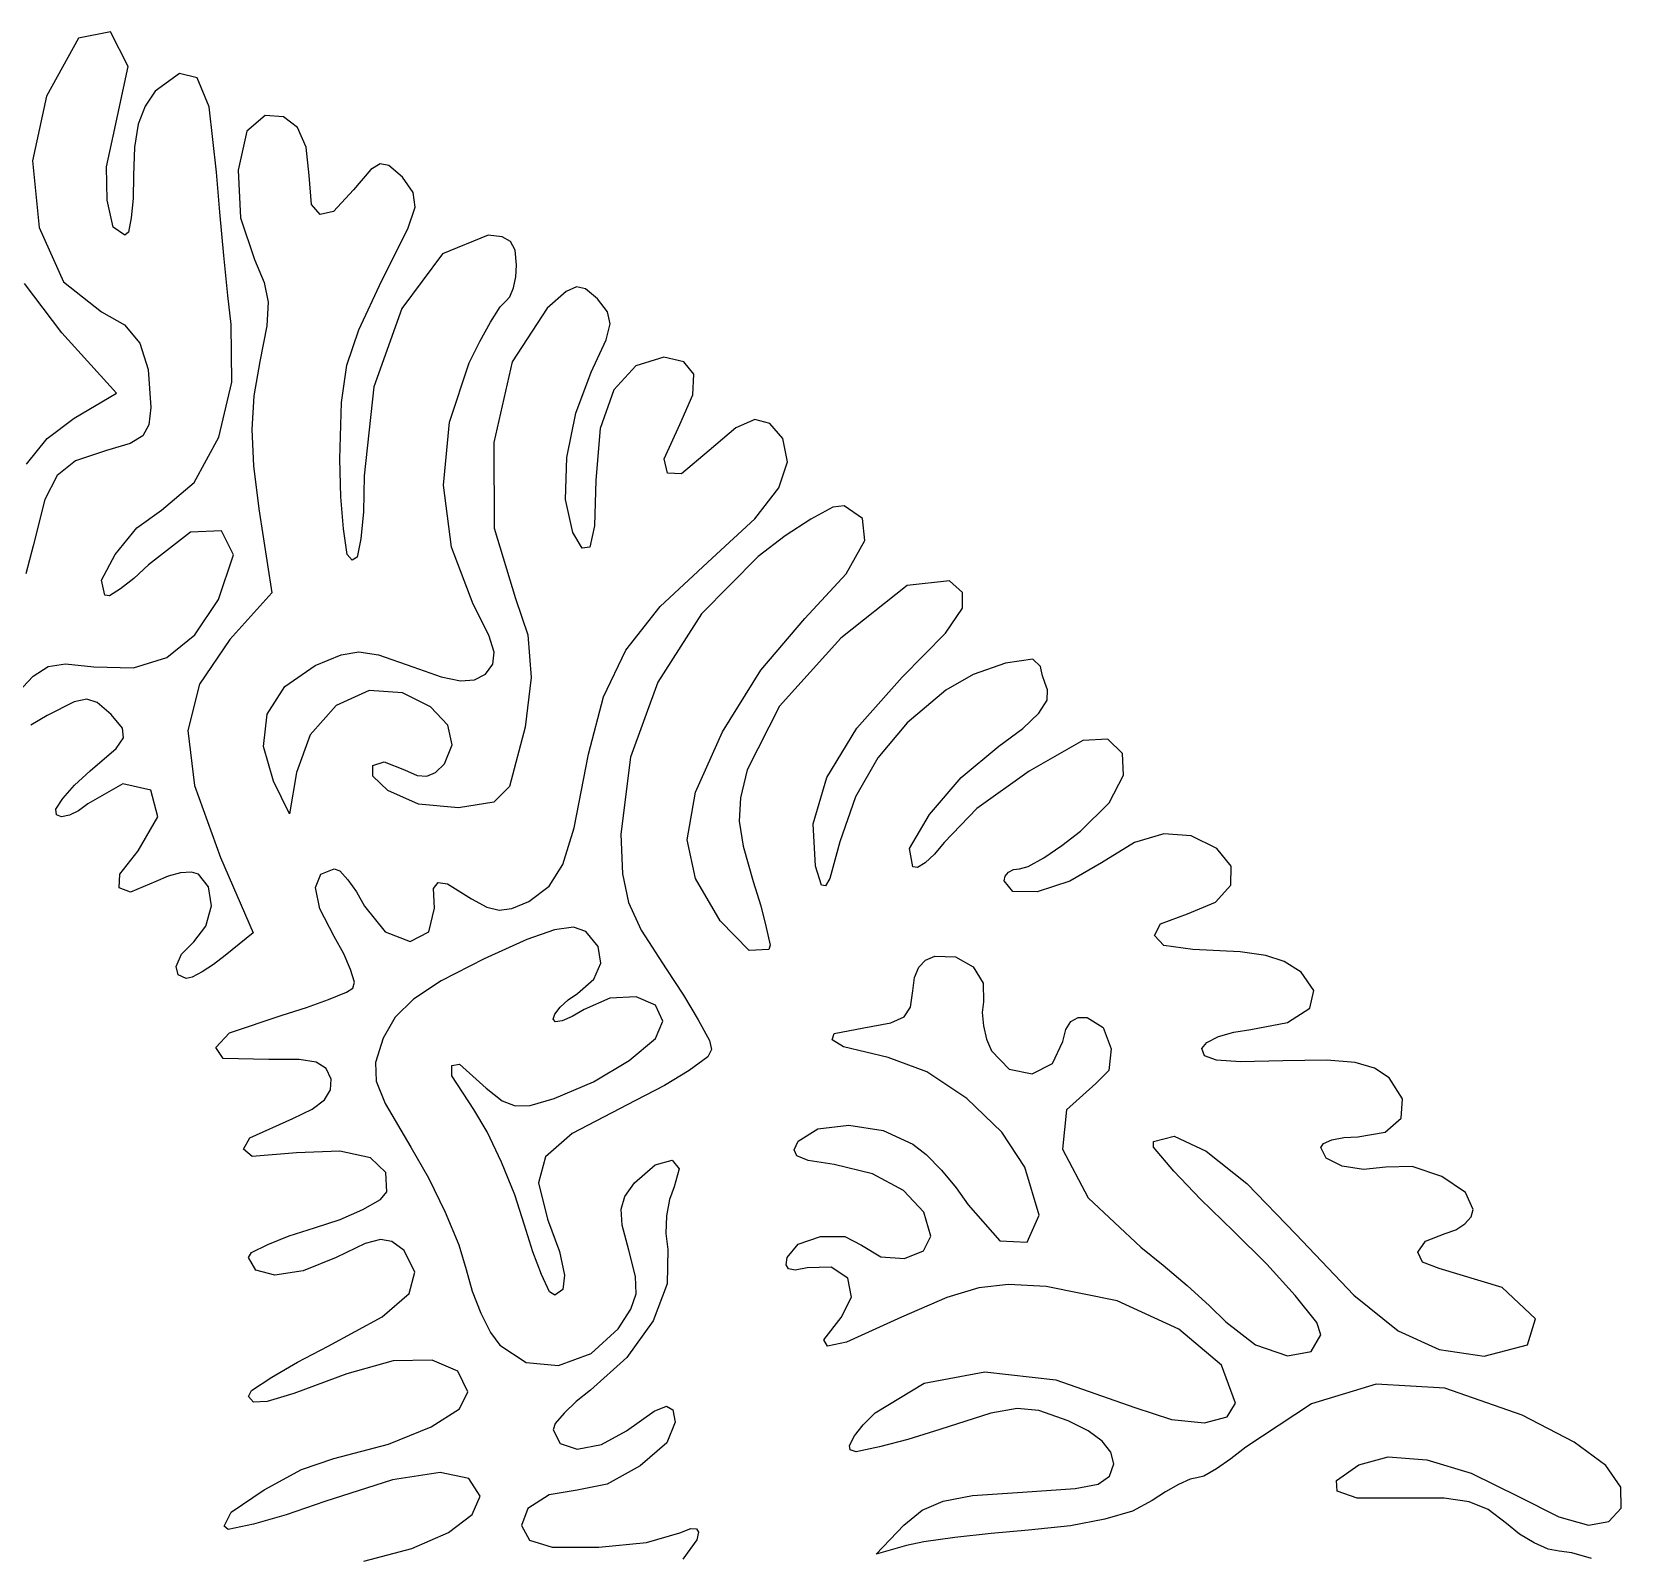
# Model space of a CAD drawing. Extents: x -276 to 353, y -236 to 239.
# Drawn here: x 110.7 to 241.1, y 95.4 to 220.6 of the extents above; entities that cross this region are included whole.
import ezdxf

# ---------------------------------------------------------------- set-up
doc = ezdxf.new("R2010")
doc.units = 0
doc.layers.get('0').update_dxf_attribs({"linetype": 'CONTINUOUS'})

msp = doc.modelspace()

# ---------------------------------------------------------------- linework, layer by layer
for p, q in [((117.13, 220.58), (114.49, 220.06)), ((118.58, 217.72), (117.13, 220.58)), ((114.49, 220.06), (111.86, 215.29)), ((117.34, 212.01), (118.58, 217.72)), ((122.78, 217.16), (120.79, 215.7)), ((124.23, 216.8), (122.78, 217.16)), ((125.23, 214.42), (124.23, 216.8)), ((111.86, 215.29), (110.73, 209.97)), ((120.79, 215.7), (119.96, 214.48)), ((119.96, 214.48), (119.4, 212.98)), ((125.83, 209.06), (125.23, 214.42)), ((119.4, 212.98), (119.09, 211.11)), ((129.83, 213.71), (128.3, 212.43)), ((131.31, 213.6), (129.83, 213.71)), ((132.46, 212.73), (131.31, 213.6)), ((133.19, 211.11), (132.46, 212.73)), ((116.8, 209.49), (117.34, 212.01)), ((128.3, 212.43), (127.6, 209.21)), ((119.09, 211.11), (119.02, 208.77)), ((133.43, 208.79), (133.19, 211.11)), ((110.73, 209.97), (111.27, 204.51)), ((116.84, 206.74), (116.8, 209.49)), ((119.02, 208.77), (118.99, 206.89)), ((126.1, 205.76), (125.83, 209.06)), ((127.6, 209.21), (127.79, 205.3)), ((133.62, 206.41), (133.43, 208.79)), ((138.5, 209.28), (137.07, 207.6)), ((139.24, 209.73), (138.5, 209.28)), ((139.96, 209.59), (139.24, 209.73)), ((141.09, 208.63), (139.96, 209.59)), ((137.07, 207.6), (135.41, 205.82)), ((141.97, 207.39), (141.09, 208.63)), ((142.12, 206.18), (141.97, 207.39)), ((117.35, 204.53), (116.84, 206.74)), ((118.99, 206.89), (118.83, 205.31)), ((134.33, 205.58), (133.62, 206.41)), ((141.53, 204.4), (142.12, 206.18)), ((118.83, 205.31), (118.6, 204.12)), ((126.42, 202.21), (126.1, 205.76)), ((127.79, 205.3), (128.95, 201.87)), ((135.41, 205.82), (134.33, 205.58)), ((111.27, 204.51), (113.27, 200.05)), ((118.29, 203.87), (117.35, 204.53)), ((118.6, 204.12), (118.29, 203.87)), ((139.4, 200.15), (141.53, 204.4)), ((148.12, 203.87), (144.36, 202.35)), ((149.26, 203.75), (148.12, 203.87)), ((149.96, 203.36), (149.26, 203.75)), ((126.76, 198.93), (126.42, 202.21)), ((144.36, 202.35), (141.04, 197.87)), ((150.33, 202.64), (149.96, 203.36)), ((150.45, 201.43), (150.33, 202.64)), ((128.95, 201.87), (129.74, 200)), ((150.38, 200.46), (150.45, 201.43)), ((113.14, 195.87), (110.08, 199.9)), ((113.27, 200.05), (116.39, 197.59)), ((129.74, 200), (130.06, 198.37)), ((137.49, 196.11), (139.4, 200.15)), ((149.9, 198.82), (150.19, 199.55)), ((150.19, 199.55), (150.38, 200.46)), ((155.35, 199.64), (154.51, 199.25)), ((156.09, 199.48), (155.35, 199.64)), ((127.04, 196.55), (126.76, 198.93)), ((130.06, 198.37), (129.95, 196.45)), ((149.11, 198), (149.56, 198.45)), ((149.56, 198.45), (149.9, 198.82)), ((154.51, 199.25), (152.97, 197.89)), ((157.1, 198.65), (156.09, 199.48)), ((157.91, 197.59), (157.1, 198.65)), ((116.39, 197.59), (118.28, 196.51)), ((141.04, 197.87), (138.73, 191.43)), ((148.32, 196.74), (149.11, 198)), ((152.97, 197.89), (150.08, 193.48)), ((158.13, 196.61), (157.91, 197.59)), ((117.61, 190.9), (113.14, 195.87)), ((118.28, 196.51), (119.52, 195.01)), ((127.08, 191.81), (127.04, 196.55)), ((129.95, 196.45), (129.39, 193.52)), ((136.52, 193.22), (137.49, 196.11)), ((147.44, 195.16), (148.32, 196.74)), ((157.79, 195.29), (158.13, 196.61)), ((119.52, 195.01), (120.21, 192.84)), ((146.56, 193.4), (147.44, 195.16)), ((156.58, 192.64), (157.79, 195.29)), ((129.39, 193.52), (128.9, 190.68)), ((136.07, 190.14), (136.52, 193.22)), ((144.93, 188.53), (146.56, 193.4)), ((150.08, 193.48), (148.57, 186.87)), ((160.22, 193.16), (158.43, 191.19)), ((162.54, 193.87), (160.22, 193.16)), ((164.18, 193.49), (162.54, 193.87)), ((164.99, 192.47), (164.18, 193.49)), ((120.21, 192.84), (120.43, 189.72)), ((126.01, 187.29), (127.08, 191.81)), ((155.3, 189.28), (156.58, 192.64)), ((164.91, 190.76), (164.99, 192.47)), ((114.13, 188.85), (117.61, 190.9)), ((128.9, 190.68), (128.72, 187.93)), ((138.73, 191.43), (137.95, 184.12)), ((158.43, 191.19), (157.31, 188.01)), ((163.85, 188.33), (164.91, 190.76)), ((120.43, 189.72), (120.28, 188.3)), ((135.95, 185.48), (136.07, 190.14)), ((154.58, 185.63), (155.3, 189.28)), ((111.93, 187.18), (114.13, 188.85)), ((120.28, 188.3), (119.77, 187.4)), ((128.72, 187.93), (128.85, 184.95)), ((144.44, 183.36), (144.93, 188.53)), ((157.31, 188.01), (156.95, 183.77)), ((162.56, 185.52), (163.85, 188.33)), ((168.45, 188.07), (166.26, 186.2)), ((170, 188.74), (168.45, 188.07)), ((171.22, 188.43), (170, 188.74)), ((172.29, 187.19), (171.22, 188.43)), ((110.22, 185.07), (111.93, 187.18)), ((118.75, 186.78), (116.8, 186.21)), ((119.77, 187.4), (118.75, 186.78)), ((124, 183.59), (126.01, 187.29)), ((148.57, 186.87), (148.6, 179.83)), ((172.68, 185.26), (172.29, 187.19)), ((114.26, 185.35), (112.76, 184.16)), ((116.8, 186.21), (114.26, 185.35)), ((136.02, 182.41), (135.95, 185.48)), ((154.47, 182.18), (154.58, 185.63)), ((162.84, 184.34), (162.56, 185.52)), ((166.26, 186.2), (163.98, 184.29)), ((171.97, 183.13), (172.68, 185.26)), ((112.76, 184.16), (111.75, 182.17)), ((128.85, 184.95), (129.3, 181.41)), ((137.95, 184.12), (137.88, 181.16)), ((163.98, 184.29), (162.84, 184.34)), ((121.31, 181.3), (124, 183.59)), ((145.1, 178.26), (144.44, 183.36)), ((156.95, 183.77), (156.85, 180.01)), ((170, 180.6), (171.97, 183.13)), ((111.75, 182.17), (110.79, 178.37)), ((119.29, 179.85), (121.31, 181.3)), ((129.3, 181.41), (130.37, 174.53)), ((136.24, 179.77), (136.02, 182.41)), ((155.05, 179.46), (154.47, 182.18)), ((176.41, 181.54), (174.6, 180.56)), ((177.33, 181.66), (176.41, 181.54)), ((178.83, 180.61), (177.33, 181.66)), ((137.88, 181.16), (137.67, 178.94)), ((156.85, 180.01), (156.45, 178.27)), ((166.49, 177.37), (170, 180.6)), ((174.6, 180.56), (172.48, 179.19)), ((179.02, 178.82), (178.83, 180.61)), ((117.5, 177.68), (119.29, 179.85)), ((123.68, 179.5), (120.25, 176.83)), ((126.22, 179.6), (123.68, 179.5)), ((127.22, 177.65), (126.22, 179.6)), ((136.55, 177.68), (136.24, 179.77)), ((137.67, 178.94), (137.37, 177.44)), ((148.6, 179.83), (150.36, 174.05)), ((155.83, 178.18), (155.05, 179.46)), ((172.48, 179.19), (170.27, 177.51)), ((177.48, 176.09), (179.02, 178.82)), ((110.79, 178.37), (110.19, 176.09)), ((116.4, 175.55), (117.5, 177.68)), ((126, 173.97), (127.22, 177.65)), ((136.95, 177.21), (136.55, 177.68)), ((137.37, 177.44), (136.95, 177.21)), ((146.88, 173.59), (145.1, 178.26)), ((156.45, 178.27), (155.83, 178.18)), ((170.27, 177.51), (165.61, 172.79)), ((120.25, 176.83), (119.04, 175.7)), ((162.22, 173.39), (166.49, 177.37)), ((174.11, 172.41), (177.48, 176.09)), ((116.66, 174.32), (116.4, 175.55)), ((117.94, 174.84), (117.03, 174.27)), ((119.04, 175.7), (117.94, 174.84)), ((182.49, 175.11), (177.05, 170.81)), ((185.97, 175.5), (182.49, 175.11)), ((187.04, 174.55), (185.97, 175.5)), ((117.03, 174.27), (116.66, 174.32)), ((124.05, 171.07), (126, 173.97)), ((130.37, 174.53), (126.91, 170.7)), ((148.16, 171.05), (146.88, 173.59)), ((150.36, 174.05), (151.37, 171.06)), ((187.05, 173.25), (187.04, 174.55)), ((159.4, 169.81), (162.22, 173.39)), ((165.61, 172.79), (162.05, 167.18)), ((170.48, 168.16), (174.11, 172.41)), ((185.65, 171.22), (187.05, 173.25)), ((121.75, 169.21), (124.05, 171.07)), ((148.61, 169.64), (148.16, 171.05)), ((151.37, 171.06), (151.64, 167.58)), ((182.09, 167.6), (185.65, 171.22)), ((126.91, 170.7), (124.43, 167.02)), ((136.04, 169.44), (137.51, 169.68)), ((137.51, 169.68), (139.12, 169.42)), ((148.51, 168.67), (148.61, 169.64)), ((157.57, 165.98), (159.4, 169.81)), ((177.05, 170.81), (172.01, 165.23)), ((110.77, 167.67), (112, 168.46)), ((112, 168.46), (113.42, 168.69)), ((113.42, 168.69), (115.75, 168.44)), ((115.75, 168.44), (119.01, 168.36)), ((119.01, 168.36), (121.75, 169.21)), ((131.44, 166.83), (133.92, 168.56)), ((133.92, 168.56), (136.04, 169.44)), ((139.12, 169.42), (141.92, 168.44)), ((141.92, 168.44), (144.27, 167.62)), ((147.91, 167.85), (148.51, 168.67)), ((190.57, 168.74), (187.9, 167.83)), ((192.8, 169.07), (190.57, 168.74)), ((193.45, 168.46), (192.8, 169.07)), ((193.48, 168.21), (193.45, 168.46)), ((109.12, 165.9), (110.77, 167.67)), ((124.43, 167.02), (123.47, 163.21)), ((144.27, 167.62), (145.84, 167.3)), ((145.84, 167.3), (146.99, 167.38)), ((146.99, 167.38), (147.91, 167.85)), ((151.64, 167.58), (151.15, 163.49)), ((162.05, 167.18), (159.79, 161.02)), ((167.34, 163.12), (170.48, 168.16)), ((178.36, 163.42), (182.09, 167.6)), ((187.9, 167.83), (185.66, 166.53)), ((193.61, 167.72), (193.48, 168.21)), ((193.8, 167.15), (193.61, 167.72)), ((194.02, 166.55), (193.8, 167.15)), ((115.19, 165.8), (114.14, 165.56)), ((116.04, 165.53), (115.19, 165.8)), ((129.98, 164.56), (131.44, 166.83)), ((138.36, 166.5), (135.65, 165.27)), ((141.09, 166.32), (138.36, 166.5)), ((143.38, 165.17), (141.09, 166.32)), ((156.34, 161.28), (157.57, 165.98)), ((185.66, 166.53), (182.5, 163.84)), ((193.29, 164.65), (193.98, 165.71)), ((193.98, 165.71), (194.02, 166.55)), ((111.94, 164.44), (110.6, 163.66)), ((114.14, 165.56), (111.94, 164.44)), ((117.19, 164.54), (116.04, 165.53)), ((118.11, 163.4), (117.19, 164.54)), ((129.67, 161.9), (129.98, 164.56)), ((135.65, 165.27), (133.51, 162.87)), ((144.8, 163.67), (143.38, 165.17)), ((172.01, 165.23), (169.37, 160)), ((191.99, 163.39), (193.29, 164.65)), ((118.2, 162.61), (118.11, 163.4)), ((123.47, 163.21), (124.01, 158.7)), ((145.17, 162.04), (144.8, 163.67)), ((151.15, 163.49), (149.86, 158.62)), ((165.13, 158.16), (167.34, 163.12)), ((175.91, 159.37), (178.36, 163.42)), ((182.5, 163.84), (180.08, 160.98)), ((190.02, 161.92), (191.99, 163.39)), ((115.45, 159.9), (117.6, 161.73)), ((117.6, 161.73), (118.2, 162.61)), ((130.51, 159.05), (129.67, 161.9)), ((133.51, 162.87), (132.38, 159.77)), ((144.53, 160.48), (145.17, 162.04)), ((186.93, 159.37), (190.02, 161.92)), ((196.9, 162.39), (192.51, 159.87)), ((198.95, 162.51), (196.9, 162.39)), ((200.16, 161.34), (198.95, 162.51)), ((138.66, 160.34), (139.57, 160.64)), ((139.57, 160.64), (141.26, 159.98)), ((143.8, 159.77), (144.53, 160.48)), ((155.17, 155.23), (156.34, 161.28)), ((159.79, 161.02), (159.01, 154.72)), ((180.08, 160.98), (178.27, 157.77)), ((200.26, 159.54), (200.16, 161.34)), ((114.17, 158.74), (115.45, 159.9)), ((132.38, 159.77), (131.82, 156.37)), ((138.65, 159.47), (138.66, 160.34)), ((139.89, 158.29), (138.65, 159.47)), ((141.26, 159.98), (142.29, 159.53)), ((142.29, 159.53), (143.09, 159.47)), ((143.09, 159.47), (143.8, 159.77)), ((169.37, 160), (168.82, 157.69)), ((174.78, 155.56), (175.91, 159.37)), ((184.32, 156.33), (186.93, 159.37)), ((192.51, 159.87), (188.21, 156.81)), ((199.06, 157.29), (200.26, 159.54)), ((113.2, 157.65), (114.17, 158.74)), ((118.14, 158.84), (115.27, 157.21)), ((120.43, 158.31), (118.14, 158.84)), ((121.02, 156.12), (120.43, 158.31)), ((124.01, 158.7), (126.14, 152.8)), ((131.82, 156.37), (130.51, 159.05)), ((142.4, 157.16), (139.89, 158.29)), ((149.86, 158.62), (148.58, 157.35)), ((164.45, 154.24), (165.13, 158.16)), ((112.63, 156.75), (113.2, 157.65)), ((112.7, 156.29), (112.63, 156.75)), ((114.51, 156.63), (113.76, 156.26)), ((115.27, 157.21), (114.51, 156.63)), ((145.68, 156.86), (142.4, 157.16)), ((148.58, 157.35), (145.68, 156.86)), ((168.82, 157.69), (168.71, 155.79)), ((178.27, 157.77), (176.96, 154.07)), ((188.21, 156.81), (185.54, 154.03)), ((196.72, 154.95), (199.06, 157.29)), ((113.11, 156.13), (112.7, 156.29)), ((113.76, 156.26), (113.11, 156.13)), ((119.4, 153.33), (121.02, 156.12)), ((154.25, 152.23), (155.17, 155.23)), ((168.71, 155.79), (169.03, 153.73)), ((174.98, 152.07), (174.78, 155.56)), ((182.69, 153.52), (184.32, 156.33)), ((159.01, 154.72), (159.15, 151.45)), ((165.12, 151.08), (164.45, 154.24)), ((176.96, 154.07), (176.14, 151.06)), ((185.54, 154.03), (184.75, 153.06)), ((195.2, 153.77), (196.72, 154.95)), ((201.15, 154.03), (198.45, 152.37)), ((203.57, 154.75), (201.15, 154.03)), ((205.8, 154.56), (203.57, 154.75)), ((207.92, 153.52), (205.8, 154.56)), ((117.88, 151.42), (119.4, 153.33)), ((126.14, 152.8), (128.83, 146.6)), ((169.03, 153.73), (169.87, 150.83)), ((182.95, 152.03), (182.69, 153.52)), ((184.75, 153.06), (183.98, 152.35)), ((192.42, 152.05), (193.71, 152.78)), ((193.71, 152.78), (195.2, 153.77)), ((209.08, 152.07), (207.92, 153.52)), ((117.84, 150.31), (117.88, 151.42)), ((122.87, 151.53), (121.85, 151.27)), ((123.76, 151.6), (122.87, 151.53)), ((124.35, 151.43), (123.76, 151.6)), ((125.18, 150.4), (124.35, 151.43)), ((133.94, 150.34), (134.39, 151.42)), ((134.39, 151.42), (135.48, 151.87)), ((135.48, 151.87), (135.93, 151.69)), ((135.93, 151.69), (136.59, 150.97)), ((153.12, 150.45), (154.25, 152.23)), ((159.15, 151.45), (159.63, 149.11)), ((175.46, 150.53), (174.98, 152.07)), ((183.34, 151.96), (182.95, 152.03)), ((183.98, 152.35), (183.34, 151.96)), ((190.54, 151.26), (190.82, 151.58)), ((190.82, 151.58), (191.23, 151.8)), ((191.23, 151.8), (191.72, 151.87)), ((191.72, 151.87), (192.42, 152.05)), ((198.45, 152.37), (195.85, 150.84)), ((209.06, 150.52), (209.08, 152.07)), ((118.77, 149.95), (117.84, 150.31)), ((120.85, 150.82), (118.77, 149.95)), ((121.85, 151.27), (120.85, 150.82)), ((125.4, 148.83), (125.18, 150.4)), ((134.31, 148.58), (133.94, 150.34)), ((136.59, 150.97), (137.31, 149.98)), ((143.63, 150.26), (144.01, 150.74)), ((143.71, 148.63), (143.63, 150.26)), ((144.01, 150.74), (144.78, 150.63)), ((144.78, 150.63), (146.75, 149.41)), ((151.44, 149.18), (153.12, 150.45)), ((167.16, 147.6), (165.12, 151.08)), ((169.87, 150.83), (170.48, 148.82)), ((175.79, 150.46), (175.46, 150.53)), ((176.14, 151.06), (175.79, 150.46)), ((190.45, 150.87), (190.54, 151.26)), ((191.18, 149.99), (190.45, 150.87)), ((195.85, 150.84), (193.17, 149.98)), ((207.8, 149.12), (209.06, 150.52)), ((124.95, 147.17), (125.4, 148.83)), ((137.31, 149.98), (137.98, 148.81)), ((137.98, 148.81), (139.66, 146.7)), ((146.75, 149.41), (148, 148.72)), ((148, 148.72), (149.02, 148.48)), ((150.07, 148.62), (151.44, 149.18)), ((159.63, 149.11), (160.68, 146.82)), ((170.48, 148.82), (170.94, 147.05)), ((193.17, 149.98), (191.18, 149.99)), ((205.49, 148.16), (207.8, 149.12)), ((135.49, 146.3), (134.31, 148.58)), ((143.24, 146.69), (143.71, 148.63)), ((149.02, 148.48), (150.07, 148.62)), ((169.52, 145.15), (167.16, 147.6)), ((203.29, 147.36), (205.49, 148.16)), ((123.95, 145.87), (124.95, 147.17)), ((128.83, 146.6), (126.53, 144.74)), ((136.28, 144.9), (135.49, 146.3)), ((139.66, 146.7), (141.72, 145.91)), ((141.72, 145.91), (143.24, 146.69)), ((153.56, 146.86), (151.28, 146.06)), ((155.12, 147.08), (153.56, 146.86)), ((156.12, 146.73), (155.12, 147.08)), ((157.13, 145.48), (156.12, 146.73)), ((160.68, 146.82), (162.71, 143.65)), ((170.94, 147.05), (171.25, 145.59)), ((202.79, 146.4), (203.29, 147.36)), ((203.56, 145.57), (202.79, 146.4)), ((122.5, 143.86), (122.96, 144.85)), ((122.96, 144.85), (123.95, 145.87)), ((136.83, 143.6), (136.28, 144.9)), ((151.28, 146.06), (147.79, 144.47)), ((157.36, 144.13), (157.13, 145.48)), ((171.15, 145.24), (169.52, 145.15)), ((171.25, 145.59), (171.15, 145.24)), ((205.95, 145.25), (203.56, 145.57)), ((209.83, 145.04), (205.95, 145.25)), ((211.94, 144.75), (209.83, 145.04)), ((122.68, 143.17), (122.5, 143.86)), ((125.58, 144.02), (124.64, 143.42)), ((126.53, 144.74), (125.58, 144.02)), ((137.14, 142.55), (136.83, 143.6)), ((147.79, 144.47), (144.26, 142.66)), ((156.78, 142.81), (157.36, 144.13)), ((162.71, 143.65), (164.14, 141.49)), ((183.09, 142.94), (183.45, 143.79)), ((183.45, 143.79), (184.01, 144.38)), ((184.01, 144.38), (184.76, 144.7)), ((184.76, 144.7), (186.46, 144.64)), ((186.46, 144.64), (187.9, 143.83)), ((187.9, 143.83), (188.73, 142.49)), ((213.42, 144.25), (211.94, 144.75)), ((214.84, 143.37), (213.42, 144.25)), ((123.34, 142.87), (122.68, 143.17)), ((123.82, 142.98), (123.34, 142.87)), ((124.64, 143.42), (123.82, 142.98)), ((137, 142.07), (137.14, 142.55)), ((144.26, 142.66), (141.99, 141.16)), ((155.45, 141.64), (156.78, 142.81)), ((182.97, 141.86), (183.09, 142.94)), ((188.73, 142.49), (188.75, 140.94)), ((215.87, 141.89), (214.84, 143.37)), ((133.22, 140.48), (135.02, 141.13)), ((135.02, 141.13), (136.5, 141.73)), ((136.5, 141.73), (137, 142.07)), ((141.99, 141.16), (140.49, 139.68)), ((154.03, 140.5), (154.68, 141.1)), ((154.68, 141.1), (155.45, 141.64)), ((158.1, 141.24), (155.99, 140.31)), ((160.26, 141.36), (158.1, 141.24)), ((161.84, 140.66), (160.26, 141.36)), ((164.14, 141.49), (165.35, 139.47)), ((182.78, 140.52), (182.97, 141.86)), ((188.75, 140.94), (188.65, 140.07)), ((215.54, 140.43), (215.87, 141.89)), ((126.89, 138.39), (131.21, 139.85)), ((131.21, 139.85), (133.22, 140.48)), ((140.49, 139.68), (139.49, 137.97)), ((153.45, 139.52), (153.58, 139.94)), ((153.58, 139.94), (154.03, 140.5)), ((155.01, 139.73), (154.19, 139.39)), ((155.99, 140.31), (155.01, 139.73)), ((162.45, 139.37), (161.84, 140.66)), ((181.15, 139.21), (182.24, 139.72)), ((182.24, 139.72), (182.78, 140.52)), ((188.65, 140.07), (188.75, 138.99)), ((195.94, 139.33), (196.53, 139.66)), ((196.53, 139.66), (197.27, 139.67)), ((197.27, 139.67), (198.58, 138.83)), ((213.71, 139.26), (215.54, 140.43)), ((125.77, 137.19), (126.89, 138.39)), ((153.64, 139.31), (153.45, 139.52)), ((154.19, 139.39), (153.64, 139.31)), ((161.85, 137.95), (162.45, 139.37)), ((165.35, 139.47), (166.27, 137.76)), ((176.33, 137.84), (176.51, 138.35)), ((176.51, 138.35), (178.95, 138.81)), ((178.95, 138.81), (181.15, 139.21)), ((188.75, 138.99), (189.02, 137.88)), ((195.27, 137.68), (195.52, 138.67)), ((195.52, 138.67), (195.94, 139.33)), ((198.58, 138.83), (199.25, 137.1)), ((208.04, 138.09), (209.29, 138.47)), ((209.29, 138.47), (210.7, 138.68)), ((210.7, 138.68), (213.71, 139.26)), ((126.38, 136.29), (125.77, 137.19)), ((139.49, 137.97), (138.88, 135.98)), ((159.69, 136.14), (161.85, 137.95)), ((166.45, 137.04), (166.15, 136.43)), ((166.27, 137.76), (166.45, 137.04)), ((177.26, 137.25), (176.33, 137.84)), ((180.95, 136.38), (177.26, 137.25)), ((189.02, 137.88), (189.42, 136.92)), ((194.43, 135.89), (195.27, 137.68)), ((199.25, 137.1), (199.04, 135.3)), ((206.68, 137.11), (207.08, 137.61)), ((206.9, 136.52), (206.68, 137.11)), ((207.08, 137.61), (208.04, 138.09)), ((130.11, 136.21), (126.38, 136.29)), ((132.6, 136.22), (130.11, 136.21)), ((134, 135.99), (132.6, 136.22)), ((134.81, 135.47), (134, 135.99)), ((138.88, 135.98), (138.92, 134.43)), ((145.14, 135.71), (145.75, 135.82)), ((145.14, 134.87), (145.14, 135.71)), ((145.75, 135.82), (147.96, 133.86)), ((156.77, 134.38), (159.69, 136.14)), ((166.15, 136.43), (164.61, 135.32)), ((184.12, 135.19), (180.95, 136.38)), ((189.42, 136.92), (190.86, 135.41)), ((192.76, 135.03), (194.43, 135.89)), ((207.88, 136.17), (206.9, 136.52)), ((209.84, 136.03), (207.88, 136.17)), ((213.32, 136.11), (209.84, 136.03)), ((216.94, 136.16), (213.32, 136.11)), ((219.26, 135.97), (216.94, 136.16)), ((220.85, 135.51), (219.26, 135.97)), ((135.24, 134.6), (134.81, 135.47)), ((135.18, 133.72), (135.24, 134.6)), ((138.92, 134.43), (139.66, 132.59)), ((146.93, 132.12), (145.14, 134.87)), ((153.52, 133.02), (156.77, 134.38)), ((164.61, 135.32), (162.59, 134.09)), ((187.4, 133.01), (184.12, 135.19)), ((190.86, 135.41), (192.76, 135.03)), ((199.04, 135.3), (197.99, 134.25)), ((222.04, 134.7), (220.85, 135.51)), ((223.14, 132.99), (222.04, 134.7)), ((134.68, 132.91), (135.18, 133.72)), ((147.96, 133.86), (149.26, 132.82)), ((162.59, 134.09), (160.2, 132.85)), ((197.99, 134.25), (195.57, 132.08)), ((132.09, 131.37), (133.68, 132.14)), ((133.68, 132.14), (134.68, 132.91)), ((139.66, 132.59), (141.77, 129.02)), ((148.02, 130.28), (146.93, 132.12)), ((149.26, 132.82), (150.32, 132.4)), ((150.32, 132.4), (151.55, 132.45)), ((151.55, 132.45), (153.52, 133.02)), ((160.2, 132.85), (155.02, 130.14)), ((190.26, 130.25), (187.4, 133.01)), ((195.57, 132.08), (195.25, 128.85)), ((223.02, 131.39), (223.14, 132.99)), ((128.57, 129.78), (132.09, 131.37)), ((173.56, 129.51), (175.17, 130.53)), ((175.17, 130.53), (177.71, 130.82)), ((177.71, 130.82), (180.52, 130.39)), ((221.72, 130.26), (223.02, 131.39)), ((128.05, 128.85), (128.57, 129.78)), ((149.2, 127.79), (148.02, 130.28)), ((155.02, 130.14), (152.83, 128.21)), ((173.23, 128.81), (173.56, 129.51)), ((180.52, 130.39), (182.96, 129.27)), ((182.96, 129.27), (184.05, 128.42)), ((192.15, 127.37), (190.26, 130.25)), ((202.7, 129.01), (202.72, 129.48)), ((202.72, 129.48), (204.4, 129.91)), ((204.4, 129.91), (207.02, 128.7)), ((216.45, 128.98), (216.65, 129.32)), ((216.65, 129.32), (217.34, 129.61)), ((217.34, 129.61), (218.32, 129.81)), ((218.32, 129.81), (219.48, 129.87)), ((219.48, 129.87), (221.72, 130.26)), ((128.76, 128.24), (128.05, 128.85)), ((132.4, 128.55), (128.76, 128.24)), ((135.93, 128.7), (132.4, 128.55)), ((138.46, 128.13), (135.93, 128.7)), ((139.71, 126.95), (138.46, 128.13)), ((141.77, 129.02), (143.22, 126.49)), ((152.83, 128.21), (152.24, 126.08)), ((161.81, 127.57), (163.21, 127.94)), ((163.21, 127.94), (163.8, 127.25)), ((173.45, 128.3), (173.23, 128.81)), ((174.37, 127.93), (173.45, 128.3)), ((176.51, 127.59), (174.37, 127.93)), ((184.05, 128.42), (185.31, 127.14)), ((195.25, 128.85), (197.36, 124.87)), ((204.38, 127.05), (202.7, 129.01)), ((207.02, 128.7), (210.38, 126.03)), ((216.89, 128.11), (216.45, 128.98)), ((218.18, 127.47), (216.89, 128.11)), ((139.8, 125.35), (139.71, 126.95)), ((150.29, 125.1), (149.2, 127.79)), ((160.13, 126.08), (161.81, 127.57)), ((163.8, 127.25), (163.38, 125.75)), ((179.65, 126.83), (176.51, 127.59)), ((182.2, 125.47), (179.65, 126.83)), ((185.31, 127.14), (186.53, 125.69)), ((193.34, 123.44), (192.15, 127.37)), ((206.56, 124.74), (204.38, 127.05)), ((219.95, 127.19), (218.18, 127.47)), ((221.78, 127.38), (219.95, 127.19)), ((223.93, 127.42), (221.78, 127.38)), ((226.36, 126.6), (223.93, 127.42)), ((228.32, 125.29), (226.36, 126.6)), ((139.28, 124.72), (139.8, 125.35)), ((143.22, 126.49), (144.59, 123.67)), ((152.24, 126.08), (152.99, 123.12)), ((159.34, 124.97), (160.13, 126.08)), ((163.38, 125.75), (162.99, 124.72)), ((183.86, 123.69), (182.2, 125.47)), ((186.53, 125.69), (187.51, 124.27)), ((210.38, 126.03), (214.38, 121.87)), ((228.95, 123.89), (228.32, 125.29)), ((135.97, 123.09), (137.83, 123.91)), ((137.83, 123.91), (139.28, 124.72)), ((151.09, 122.62), (150.29, 125.1)), ((159.02, 123.93), (159.34, 124.97)), ((159.11, 122.62), (159.02, 123.93)), ((162.99, 124.72), (162.76, 123.37)), ((187.51, 124.27), (190.09, 121.32)), ((197.36, 124.87), (201.67, 120.8)), ((209.27, 122.11), (206.56, 124.74)), ((133.86, 122.39), (135.97, 123.09)), ((144.59, 123.67), (145.7, 121)), ((151.78, 120.42), (151.09, 122.62)), ((152.99, 123.12), (153.98, 120.46)), ((159.65, 120.55), (159.11, 122.62)), ((162.76, 123.37), (162.7, 121.93)), ((184.45, 121.72), (183.86, 123.69)), ((192.34, 121.21), (193.34, 123.44)), ((227.52, 122.23), (228.27, 122.72)), ((228.27, 122.72), (228.77, 123.3)), ((228.77, 123.3), (228.95, 123.89)), ((130.04, 121.03), (131.78, 121.73)), ((131.78, 121.73), (133.86, 122.39)), ((139.28, 121.45), (138.01, 121.11)), ((140.22, 121.27), (139.28, 121.45)), ((162.7, 121.93), (162.85, 120.62)), ((173.55, 121.05), (175.38, 121.67)), ((175.38, 121.67), (177.37, 121.67)), ((177.37, 121.67), (178.76, 120.96)), ((183.85, 120.51), (184.45, 121.72)), ((190.09, 121.32), (192.34, 121.21)), ((212.02, 119.4), (209.27, 122.11)), ((214.38, 121.87), (219.14, 116.86)), ((224.4, 120.41), (225.04, 121.3)), ((225.04, 121.3), (226.64, 121.92)), ((226.64, 121.92), (227.52, 122.23)), ((128.45, 119.95), (128.69, 120.37)), ((128.69, 120.37), (130.04, 121.03)), ((138.01, 121.11), (135.63, 119.97)), ((141.21, 120.54), (140.22, 121.27)), ((142.1, 118.76), (141.21, 120.54)), ((145.7, 121), (146.31, 118.97)), ((152.49, 118.56), (151.78, 120.42)), ((153.98, 120.46), (154.38, 118.51)), ((160.2, 118.4), (159.65, 120.55)), ((162.85, 120.62), (162.81, 117.8)), ((172.64, 119.97), (173.55, 121.05)), ((178.76, 120.96), (180.34, 120.02)), ((180.34, 120.02), (182.29, 119.87)), ((182.29, 119.87), (183.85, 120.51)), ((201.67, 120.8), (203.5, 119.33)), ((224.78, 119.58), (224.4, 120.41)), ((129.05, 118.91), (128.45, 119.95)), ((130.6, 118.5), (129.05, 118.91)), ((132.94, 118.86), (130.6, 118.5)), ((135.63, 119.97), (132.94, 118.86)), ((141.62, 117), (142.1, 118.76)), ((146.31, 118.97), (146.81, 117.2)), ((172.56, 119.36), (172.64, 119.97)), ((172.77, 119.02), (172.56, 119.36)), ((173.31, 118.93), (172.77, 119.02)), ((174.28, 119.12), (173.31, 118.93)), ((176.26, 119.17), (174.28, 119.12)), ((177.64, 118.25), (176.26, 119.17)), ((203.5, 119.33), (205.48, 117.65)), ((214.34, 116.84), (212.02, 119.4)), ((226.14, 119.07), (224.78, 119.58)), ((231.32, 117.51), (226.14, 119.07)), ((153.16, 117.13), (152.49, 118.56)), ((154.38, 118.51), (154.23, 117.33)), ((160.25, 116.99), (160.2, 118.4)), ((162.81, 117.8), (161.65, 114.76)), ((177.94, 116.69), (177.64, 118.25)), ((188.37, 117.48), (185.76, 116.68)), ((190.82, 117.74), (188.37, 117.48)), ((193.9, 117.59), (190.82, 117.74)), ((199.72, 116.39), (193.9, 117.59)), ((205.48, 117.65), (207.31, 116)), ((234.05, 114.93), (231.32, 117.51)), ((139.43, 115.08), (141.62, 117)), ((146.81, 117.2), (147.51, 115.4)), ((153.58, 116.87), (153.16, 117.13)), ((154.23, 117.33), (153.58, 116.87)), ((159.83, 115.73), (160.25, 116.99)), ((177.08, 115.03), (177.94, 116.69)), ((185.76, 116.68), (182.03, 115.06)), ((204.78, 114.07), (199.72, 116.39)), ((216.11, 114.63), (214.34, 116.84)), ((219.14, 116.86), (222.79, 113.93)), ((134.98, 112.67), (139.43, 115.08)), ((147.51, 115.4), (148.3, 113.81)), ((158.77, 114.1), (159.83, 115.73)), ((175.67, 113.21), (177.08, 115.03)), ((182.03, 115.06), (177.51, 113.01)), ((207.31, 116), (208.64, 114.69)), ((233.4, 112.8), (234.05, 114.93)), ((148.3, 113.81), (149.06, 112.75)), ((156.57, 112.07), (158.77, 114.1)), ((161.65, 114.76), (159.5, 111.76)), ((208.28, 111.12), (204.78, 114.07)), ((208.64, 114.69), (211.07, 112.78)), ((215.64, 112.25), (216.45, 113.62)), ((216.45, 113.62), (216.11, 114.63)), ((222.79, 113.93), (226.15, 112.4)), ((132.48, 111.37), (134.98, 112.67)), ((149.06, 112.75), (151.22, 111.34)), ((175.95, 112.68), (175.67, 113.21)), ((177.51, 113.01), (175.95, 112.68)), ((211.07, 112.78), (213.71, 111.88)), ((213.71, 111.88), (215.64, 112.25)), ((226.15, 112.4), (229.84, 111.87)), ((229.84, 111.87), (233.4, 112.8)), ((130.37, 110.13), (132.48, 111.37)), ((140.31, 111.49), (136.52, 110.42)), ((143.52, 111.54), (140.31, 111.49)), ((145.63, 110.62), (143.52, 111.54)), ((151.22, 111.34), (153.89, 111.09)), ((153.89, 111.09), (156.57, 112.07)), ((159.5, 111.76), (156.51, 109.08)), ((209.45, 108.01), (208.28, 111.12)), ((128.7, 109.03), (130.37, 110.13)), ((136.52, 110.42), (132.16, 108.79)), ((146.45, 108.94), (145.63, 110.62)), ((179.87, 107.21), (183.88, 109.65)), ((183.88, 109.65), (188.86, 110.57)), ((188.86, 110.57), (194.69, 109.91)), ((194.69, 109.91), (201.19, 107.66)), ((220.99, 109.57), (215.67, 107.96)), ((226.63, 109.24), (220.99, 109.57)), ((128.45, 108.54), (128.7, 109.03)), ((128.85, 108.08), (128.45, 108.54)), ((132.16, 108.79), (129.98, 108.14)), ((145.76, 107.53), (146.45, 108.94)), ((156.51, 109.08), (155.34, 108.14)), ((232.95, 107.03), (226.63, 109.24)), ((129.98, 108.14), (128.85, 108.08)), ((143.43, 106.05), (145.76, 107.53)), ((154.35, 107.19), (153.62, 106.33)), ((155.34, 108.14), (154.35, 107.19)), ((159.48, 105.74), (161.73, 107.34)), ((161.73, 107.34), (162.74, 107.75)), ((162.74, 107.75), (163.26, 107.46)), ((163.26, 107.46), (163.45, 106.45)), ((178.9, 106.23), (179.87, 107.21)), ((189.36, 107.18), (185.19, 105.84)), ((191.51, 107.57), (189.36, 107.18)), ((193.3, 107.39), (191.51, 107.57)), ((195.7, 106.55), (193.3, 107.39)), ((201.19, 107.66), (204.19, 106.65)), ((208.75, 106.87), (209.45, 108.01)), ((215.67, 107.96), (210.28, 104.39)), ((237.24, 104.8), (232.95, 107.03)), ((139.94, 104.65), (143.43, 106.05)), ((153.62, 106.33), (153.45, 105.81)), ((153.45, 105.81), (154.02, 104.69)), ((157.42, 104.6), (159.48, 105.74)), ((163.45, 106.45), (162.78, 104.74)), ((178.18, 105.31), (178.9, 106.23)), ((185.19, 105.84), (182.56, 105.01)), ((197.35, 105.74), (195.7, 106.55)), ((198.51, 104.89), (197.35, 105.74)), ((204.19, 106.65), (206.89, 106.38)), ((206.89, 106.38), (208.75, 106.87)), ((135.45, 103.46), (139.94, 104.65)), ((154.02, 104.69), (155.42, 104.22)), ((155.42, 104.22), (157.42, 104.6)), ((162.78, 104.74), (160.6, 102.85)), ((177.76, 104.54), (178.18, 105.31)), ((177.83, 104.16), (177.76, 104.54)), ((180.24, 104.41), (178.32, 104.01)), ((182.56, 105.01), (180.24, 104.41)), ((199.21, 103.98), (198.51, 104.89)), ((210.28, 104.39), (209.06, 103.42)), ((239.84, 102.88), (237.24, 104.8)), ((132.81, 102.57), (135.45, 103.46)), ((178.32, 104.01), (177.83, 104.16)), ((199.45, 103.03), (199.21, 103.98)), ((209.06, 103.42), (207.87, 102.61)), ((219.55, 102.93), (221.97, 103.59)), ((221.97, 103.59), (225.13, 103.34)), ((225.13, 103.34), (228.77, 102.25)), ((129.73, 100.9), (132.81, 102.57)), ((144.19, 102.32), (140.26, 101.71)), ((146.54, 101.83), (144.19, 102.32)), ((147.45, 100.38), (146.54, 101.83)), ((160.6, 102.85), (157.89, 101.36)), ((198.18, 101.36), (199.1, 102)), ((199.1, 102), (199.45, 103.03)), ((205.72, 101.76), (204.77, 101.33)), ((206.27, 101.87), (205.72, 101.76)), ((206.84, 102.01), (206.27, 101.87)), ((207.87, 102.61), (206.84, 102.01)), ((217.74, 101.66), (219.55, 102.93)), ((228.77, 102.25), (232.66, 100.35)), ((241.06, 101.11), (239.84, 102.88)), ((127.03, 99.06), (129.73, 100.9)), ((140.26, 101.71), (134.7, 99.92)), ((153.12, 100.48), (151.37, 99.35)), ((155.43, 100.87), (153.12, 100.48)), ((157.89, 101.36), (155.43, 100.87)), ((187.86, 100.42), (191.96, 100.71)), ((191.96, 100.71), (196.27, 100.99)), ((196.27, 100.99), (198.18, 101.36)), ((203.69, 100.72), (202.6, 100.01)), ((204.77, 101.33), (203.69, 100.72)), ((217.79, 100.77), (217.74, 101.66)), ((219.41, 100.21), (217.79, 100.77)), ((241.09, 99.39), (241.06, 101.11)), ((134.7, 99.92), (131.53, 98.83)), ((146.81, 98.85), (147.45, 100.38)), ((151.37, 99.35), (150.84, 97.97)), ((182.21, 97.98), (183.72, 99.21)), ((183.72, 99.21), (185.44, 99.97)), ((185.44, 99.97), (187.86, 100.42)), ((200.98, 99.15), (198.73, 98.47)), ((202.6, 100.01), (200.98, 99.15)), ((223.36, 100.2), (219.41, 100.21)), ((226.57, 100.2), (223.36, 100.2)), ((228.61, 99.91), (226.57, 100.2)), ((230.16, 99.27), (228.61, 99.91)), ((231.67, 98.12), (230.16, 99.27)), ((232.66, 100.35), (235.98, 98.66)), ((240.07, 98.28), (241.09, 99.39)), ((126.45, 97.9), (127.03, 99.06)), ((126.78, 97.62), (126.45, 97.9)), ((128.87, 98.08), (126.78, 97.62)), ((131.53, 98.83), (128.87, 98.08)), ((144.87, 97.38), (146.81, 98.85)), ((150.84, 97.97), (151.51, 96.77)), ((179.95, 95.62), (182.21, 97.98)), ((195.89, 97.94), (192.45, 97.58)), ((198.73, 98.47), (195.89, 97.94)), ((232.74, 97.26), (231.67, 98.12)), ((235.98, 98.66), (238.41, 98)), ((238.41, 98), (240.07, 98.28)), ((141.86, 96.07), (144.87, 97.38)), ((151.51, 96.77), (153.36, 96.17)), ((157.19, 96.18), (161.12, 96.57)), ((161.12, 96.57), (163.83, 97.36)), ((163.83, 97.36), (164.75, 97.71)), ((165.25, 96.78), (164.08, 95.19)), ((164.75, 97.71), (165.2, 97.7)), ((165.2, 97.7), (165.38, 97.42)), ((165.38, 97.42), (165.25, 96.78)), ((183.87, 96.62), (182.45, 96.32)), ((186.42, 96.98), (183.87, 96.62)), ((189.39, 97.31), (186.42, 96.98)), ((192.45, 97.58), (189.39, 97.31)), ((233.94, 96.53), (232.74, 97.26)), ((235.1, 96.02), (233.94, 96.53)), ((137.91, 95.03), (141.86, 96.07)), ((153.36, 96.17), (157.19, 96.18)), ((182.45, 96.32), (179.95, 95.62)), ((236.01, 95.85), (235.1, 96.02)), ((237.03, 95.72), (236.01, 95.85)), ((238.65, 95.26), (237.03, 95.72))]:
    msp.add_line(p, q)

doc.saveas('drawing.dxf')
